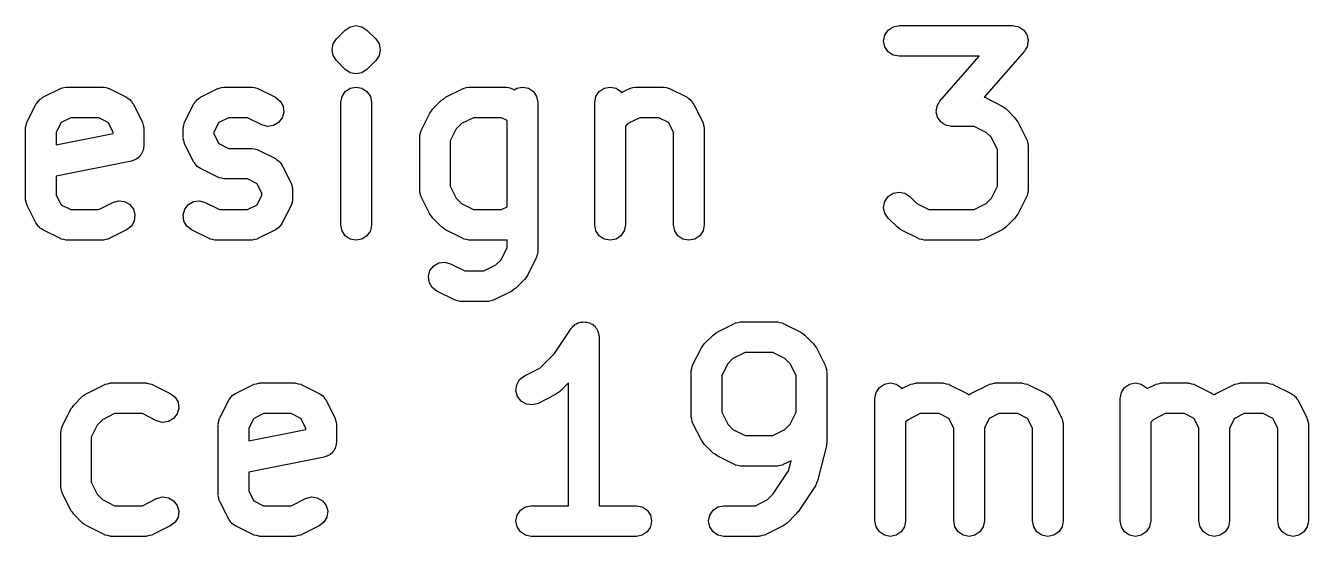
# Model space of a CAD drawing. Extents: x 4.8 to 22.9, y -15.1 to -10.8.
# Drawn here: x 16.187 to 17.011, y -14.519 to -14.191 of the extents above; entities that cross this region are included whole.
import ezdxf

# ---------------------------------------------------------------- set-up
doc = ezdxf.new("R2010")
doc.units = 0
doc.header["$MEASUREMENT"] = 0
doc.layers.add('BLACK', color=7, linetype='CONTINUOUS')

msp = doc.modelspace()

# ---------------------------------------------------------------- linework, layer by layer
at = {"layer": 'BLACK', "linetype": 'CONTINUOUS'}
for p, q in [((16.3868, -14.1999), (16.3924, -14.1943)), ((16.3924, -14.1943), (16.3956, -14.1922)), ((16.3924, -14.1943), (16.3924, -14.1943)), ((16.3956, -14.1922), (16.3994, -14.1914)), ((16.3994, -14.1914), (16.4031, -14.1922)), ((16.4031, -14.1922), (16.4063, -14.1943)), ((16.4063, -14.1943), (16.412, -14.1999)), ((16.739, -14.1975), (16.7411, -14.1943)), ((16.7411, -14.1943), (16.7443, -14.1922)), ((16.7443, -14.1922), (16.7481, -14.1914)), ((16.7481, -14.1914), (16.8212, -14.1914)), ((16.8212, -14.1914), (16.8228, -14.1917)), ((16.8228, -14.1917), (16.8244, -14.1919)), ((16.8244, -14.1919), (16.8246, -14.1921)), ((16.8246, -14.1921), (16.825, -14.1922)), ((16.825, -14.1922), (16.8263, -14.193)), ((16.8263, -14.193), (16.8277, -14.1938)), ((16.8277, -14.1938), (16.8279, -14.1941)), ((16.8279, -14.1941), (16.8282, -14.1943)), ((16.8282, -14.1943), (16.8291, -14.1956)), ((16.8291, -14.1956), (16.83, -14.1969)), ((16.3839, -14.2069), (16.3847, -14.2031)), ((16.3847, -14.2031), (16.3868, -14.1999)), ((16.3868, -14.1999), (16.3868, -14.1999)), ((16.412, -14.1999), (16.4137, -14.2025)), ((16.4137, -14.2025), (16.4141, -14.2031)), ((16.4141, -14.2031), (16.4148, -14.2069)), ((16.7382, -14.2013), (16.739, -14.1975)), ((16.739, -14.205), (16.7382, -14.2013)), ((16.83, -14.1969), (16.8301, -14.1972)), ((16.8301, -14.1972), (16.8303, -14.1975)), ((16.8303, -14.1975), (16.8306, -14.1991)), ((16.8307, -14.2028), (16.8305, -14.2044)), ((16.8306, -14.1991), (16.831, -14.2006)), ((16.831, -14.2013), (16.8307, -14.2028)), ((16.831, -14.2006), (16.831, -14.2009)), ((16.831, -14.2009), (16.831, -14.2013)), ((16.3847, -14.2106), (16.3839, -14.2069)), ((16.3868, -14.2138), (16.3847, -14.2106)), ((16.4141, -14.2106), (16.412, -14.2138)), ((16.4148, -14.2069), (16.4141, -14.2106)), ((16.7411, -14.2082), (16.739, -14.205)), ((16.7443, -14.2103), (16.7411, -14.2082)), ((16.7481, -14.2111), (16.7443, -14.2103)), ((16.7995, -14.2111), (16.7481, -14.2111)), ((16.7744, -14.2398), (16.7995, -14.2111)), ((16.8286, -14.2077), (16.8027, -14.2373)), ((16.8294, -14.2064), (16.8286, -14.2077)), ((16.8303, -14.205), (16.8294, -14.2064)), ((16.8304, -14.2047), (16.8303, -14.205)), ((16.8305, -14.2044), (16.8304, -14.2047)), ((16.3924, -14.2195), (16.3868, -14.2138)), ((16.3954, -14.2215), (16.3924, -14.2195)), ((16.3924, -14.2195), (16.3924, -14.2195)), ((16.4063, -14.2195), (16.4033, -14.2215)), ((16.412, -14.2138), (16.4063, -14.2195)), ((16.4063, -14.2195), (16.4063, -14.2195)), ((16.3956, -14.2216), (16.3954, -14.2215)), ((16.3994, -14.2223), (16.3956, -14.2216)), ((16.4031, -14.2216), (16.3994, -14.2223)), ((16.4033, -14.2215), (16.4031, -14.2216)), ((16.1981, -14.2374), (16.2094, -14.2318)), ((16.2094, -14.2318), (16.2097, -14.2317)), ((16.2097, -14.2317), (16.21, -14.2315)), ((16.21, -14.2315), (16.2116, -14.2312)), ((16.2116, -14.2312), (16.2131, -14.2308)), ((16.2131, -14.2308), (16.2134, -14.2309)), ((16.2134, -14.2309), (16.2138, -14.2308)), ((16.2138, -14.2308), (16.2363, -14.2308)), ((16.2363, -14.2308), (16.2366, -14.2309)), ((16.2366, -14.2309), (16.237, -14.2308)), ((16.237, -14.2308), (16.2385, -14.2312)), ((16.2385, -14.2312), (16.24, -14.2315)), ((16.24, -14.2315), (16.2403, -14.2317)), ((16.2403, -14.2317), (16.2407, -14.2318)), ((16.2407, -14.2318), (16.2519, -14.2374)), ((16.2994, -14.2374), (16.3106, -14.2318)), ((16.3106, -14.2318), (16.311, -14.2317)), ((16.311, -14.2317), (16.3113, -14.2315)), ((16.3113, -14.2315), (16.3128, -14.2312)), ((16.3128, -14.2312), (16.3143, -14.2308)), ((16.3143, -14.2308), (16.3147, -14.2309)), ((16.3147, -14.2309), (16.315, -14.2308)), ((16.315, -14.2308), (16.3319, -14.2308)), ((16.3319, -14.2308), (16.3322, -14.2309)), ((16.3322, -14.2309), (16.3326, -14.2308)), ((16.3326, -14.2308), (16.3341, -14.2312)), ((16.3341, -14.2312), (16.3357, -14.2315)), ((16.3357, -14.2315), (16.336, -14.2317)), ((16.336, -14.2317), (16.3363, -14.2318)), ((16.3363, -14.2318), (16.3475, -14.2374)), ((16.3895, -14.2406), (16.3903, -14.2369)), ((16.3903, -14.2369), (16.3924, -14.2337)), ((16.3924, -14.2337), (16.3956, -14.2315)), ((16.3956, -14.2315), (16.3994, -14.2308)), ((16.3994, -14.2308), (16.4031, -14.2315)), ((16.4031, -14.2315), (16.4063, -14.2337)), ((16.4063, -14.2337), (16.4085, -14.2369)), ((16.4085, -14.2369), (16.4092, -14.2406)), ((16.4568, -14.2374), (16.4681, -14.2318)), ((16.4681, -14.2318), (16.4684, -14.2317)), ((16.4684, -14.2317), (16.4687, -14.2315)), ((16.4687, -14.2315), (16.4703, -14.2312)), ((16.4703, -14.2312), (16.4718, -14.2308)), ((16.4718, -14.2308), (16.4722, -14.2309)), ((16.4722, -14.2309), (16.4725, -14.2308)), ((16.4725, -14.2308), (16.495, -14.2308)), ((16.495, -14.2308), (16.4953, -14.2309)), ((16.4953, -14.2309), (16.4957, -14.2308)), ((16.4957, -14.2308), (16.4972, -14.2312)), ((16.4972, -14.2312), (16.4988, -14.2315)), ((16.4988, -14.2315), (16.4991, -14.2317)), ((16.4991, -14.2317), (16.4994, -14.2318)), ((16.4994, -14.2318), (16.5009, -14.2326)), ((16.5009, -14.2326), (16.5025, -14.2315)), ((16.5025, -14.2315), (16.5062, -14.2308)), ((16.5062, -14.2308), (16.51, -14.2315)), ((16.51, -14.2315), (16.5132, -14.2337)), ((16.5132, -14.2337), (16.5153, -14.2369)), ((16.5153, -14.2369), (16.5161, -14.2406)), ((16.5526, -14.2406), (16.5534, -14.2369)), ((16.5534, -14.2369), (16.5555, -14.2337)), ((16.5555, -14.2337), (16.5587, -14.2315)), ((16.5587, -14.2315), (16.5625, -14.2308)), ((16.5625, -14.2308), (16.5663, -14.2315)), ((16.5663, -14.2315), (16.5694, -14.2337)), ((16.5694, -14.2337), (16.5699, -14.2343)), ((16.5699, -14.2343), (16.575, -14.2318)), ((16.575, -14.2318), (16.5753, -14.2317)), ((16.5753, -14.2317), (16.5756, -14.2315)), ((16.5756, -14.2315), (16.5771, -14.2312)), ((16.5771, -14.2312), (16.5787, -14.2308)), ((16.5787, -14.2308), (16.579, -14.2309)), ((16.579, -14.2309), (16.5794, -14.2308)), ((16.5794, -14.2308), (16.5962, -14.2308)), ((16.5962, -14.2308), (16.5966, -14.2309)), ((16.5966, -14.2309), (16.5969, -14.2308)), ((16.5969, -14.2308), (16.5985, -14.2312)), ((16.5985, -14.2312), (16.6, -14.2315)), ((16.6, -14.2315), (16.6003, -14.2317)), ((16.6003, -14.2317), (16.6006, -14.2318)), ((16.6006, -14.2318), (16.6119, -14.2374)), ((16.1881, -14.2531), (16.1937, -14.2418)), ((16.1937, -14.2418), (16.1945, -14.2409)), ((16.1945, -14.2409), (16.1951, -14.2398)), ((16.1951, -14.2398), (16.1957, -14.2394)), ((16.1957, -14.2394), (16.1961, -14.2388)), ((16.1961, -14.2388), (16.1972, -14.2382)), ((16.1972, -14.2382), (16.1981, -14.2374)), ((16.2519, -14.2374), (16.2529, -14.2382)), ((16.2529, -14.2382), (16.254, -14.2388)), ((16.254, -14.2388), (16.2544, -14.2394)), ((16.2544, -14.2394), (16.255, -14.2398)), ((16.255, -14.2398), (16.2556, -14.2409)), ((16.2556, -14.2409), (16.2563, -14.2418)), ((16.2563, -14.2418), (16.262, -14.2531)), ((16.2893, -14.2531), (16.295, -14.2418)), ((16.295, -14.2418), (16.2957, -14.2409)), ((16.2957, -14.2409), (16.2963, -14.2398)), ((16.2963, -14.2398), (16.2969, -14.2394)), ((16.2969, -14.2394), (16.2973, -14.2388)), ((16.2973, -14.2388), (16.2984, -14.2382)), ((16.2984, -14.2382), (16.2994, -14.2374)), ((16.3475, -14.2374), (16.3506, -14.2398)), ((16.3506, -14.2398), (16.3525, -14.2431)), ((16.3525, -14.2431), (16.353, -14.2469)), ((16.3895, -14.3194), (16.3895, -14.2406)), ((16.4092, -14.2406), (16.4092, -14.3194)), ((16.4478, -14.2462), (16.4487, -14.2449)), ((16.4487, -14.2449), (16.4543, -14.2393)), ((16.4543, -14.2393), (16.4556, -14.2384)), ((16.4556, -14.2384), (16.4568, -14.2374)), ((16.5161, -14.2406), (16.5161, -14.3362)), ((16.5526, -14.3194), (16.5526, -14.2406)), ((16.6119, -14.2374), (16.6129, -14.2382)), ((16.6129, -14.2382), (16.6139, -14.2388)), ((16.6139, -14.2388), (16.6144, -14.2394)), ((16.6144, -14.2394), (16.6149, -14.2398)), ((16.6149, -14.2398), (16.6155, -14.2409)), ((16.6155, -14.2409), (16.6163, -14.2418)), ((16.6163, -14.2418), (16.6219, -14.2531)), ((16.772, -14.2462), (16.7723, -14.2447)), ((16.7723, -14.2447), (16.7725, -14.2431)), ((16.7725, -14.2431), (16.7727, -14.2428)), ((16.7727, -14.2425), (16.7736, -14.2412)), ((16.7727, -14.2428), (16.7727, -14.2425)), ((16.7736, -14.2412), (16.7744, -14.2398)), ((16.8027, -14.2373), (16.8028, -14.2374)), ((16.8028, -14.2374), (16.8031, -14.2374)), ((16.8031, -14.2374), (16.8144, -14.2431)), ((16.8144, -14.2431), (16.8156, -14.244)), ((16.8156, -14.244), (16.8169, -14.2449)), ((16.8169, -14.2449), (16.8225, -14.2505)), ((16.1878, -14.2537), (16.188, -14.2534)), ((16.188, -14.2534), (16.1881, -14.2531)), ((16.2161, -14.2505), (16.2099, -14.2536)), ((16.234, -14.2505), (16.2161, -14.2505)), ((16.2402, -14.2536), (16.234, -14.2505)), ((16.262, -14.2531), (16.262, -14.2534)), ((16.262, -14.2534), (16.2622, -14.2537)), ((16.2891, -14.2537), (16.2892, -14.2534)), ((16.2892, -14.2534), (16.2893, -14.2531)), ((16.3173, -14.2505), (16.3111, -14.2536)), ((16.3296, -14.2505), (16.3173, -14.2505)), ((16.3387, -14.2551), (16.3296, -14.2505)), ((16.3519, -14.2507), (16.3496, -14.2537)), ((16.353, -14.2469), (16.3519, -14.2507)), ((16.4412, -14.2587), (16.4468, -14.2475)), ((16.4468, -14.2475), (16.4478, -14.2462)), ((16.4748, -14.2505), (16.4671, -14.2543)), ((16.4927, -14.2505), (16.4748, -14.2505)), ((16.4964, -14.2523), (16.4927, -14.2505)), ((16.4964, -14.3077), (16.4964, -14.2523)), ((16.5817, -14.2505), (16.5739, -14.2543)), ((16.5939, -14.2505), (16.5817, -14.2505)), ((16.6001, -14.2536), (16.5939, -14.2505)), ((16.6219, -14.2531), (16.622, -14.2534)), ((16.622, -14.2534), (16.6222, -14.2537)), ((16.7721, -14.2466), (16.772, -14.2462)), ((16.772, -14.2469), (16.7721, -14.2466)), ((16.7724, -14.2484), (16.772, -14.2469)), ((16.7727, -14.25), (16.7724, -14.2484)), ((16.7729, -14.2503), (16.7727, -14.25)), ((16.773, -14.2506), (16.7729, -14.2503)), ((16.774, -14.2519), (16.773, -14.2506)), ((16.7749, -14.2532), (16.774, -14.2519)), ((16.7751, -14.2534), (16.7749, -14.2532)), ((16.7754, -14.2537), (16.7751, -14.2534)), ((16.8225, -14.2505), (16.8234, -14.2518)), ((16.8234, -14.2518), (16.8244, -14.2531)), ((16.8244, -14.2531), (16.83, -14.2643)), ((16.1871, -14.2568), (16.1875, -14.2553)), ((16.1871, -14.2572), (16.1871, -14.2568)), ((16.1871, -14.2575), (16.1871, -14.2572)), ((16.1871, -14.3025), (16.1871, -14.2575)), ((16.1875, -14.2553), (16.1878, -14.2537)), ((16.2099, -14.2536), (16.2067, -14.2598)), ((16.2067, -14.2598), (16.2067, -14.268)), ((16.2067, -14.268), (16.2433, -14.2607)), ((16.2433, -14.2598), (16.2402, -14.2536)), ((16.2433, -14.2607), (16.2433, -14.2598)), ((16.2622, -14.2537), (16.2626, -14.2553)), ((16.2626, -14.2553), (16.263, -14.2568)), ((16.263, -14.2568), (16.2629, -14.2572)), ((16.2629, -14.2572), (16.263, -14.2575)), ((16.263, -14.2575), (16.263, -14.2687)), ((16.2883, -14.2568), (16.2887, -14.2553)), ((16.2884, -14.2572), (16.2883, -14.2568)), ((16.2883, -14.2575), (16.2884, -14.2572)), ((16.2883, -14.2631), (16.2883, -14.2575)), ((16.2887, -14.2553), (16.2891, -14.2537)), ((16.3111, -14.2536), (16.308, -14.2598)), ((16.308, -14.2598), (16.308, -14.2608)), ((16.308, -14.2608), (16.3111, -14.267)), ((16.3424, -14.2561), (16.3387, -14.2551)), ((16.3463, -14.2556), (16.3424, -14.2561)), ((16.3496, -14.2537), (16.3463, -14.2556)), ((16.4402, -14.2624), (16.4406, -14.2609)), ((16.4406, -14.2609), (16.4409, -14.2594)), ((16.4409, -14.2594), (16.4411, -14.2591)), ((16.4411, -14.2591), (16.4412, -14.2587)), ((16.4637, -14.2577), (16.4598, -14.2654)), ((16.4671, -14.2543), (16.4637, -14.2577)), ((16.5739, -14.2543), (16.5723, -14.2559)), ((16.5723, -14.2559), (16.5723, -14.3194)), ((16.6033, -14.2598), (16.6001, -14.2536)), ((16.6033, -14.3194), (16.6033, -14.2598)), ((16.6222, -14.2537), (16.6225, -14.2553)), ((16.6225, -14.2553), (16.6229, -14.2568)), ((16.6229, -14.2568), (16.6229, -14.2572)), ((16.6229, -14.2572), (16.6229, -14.2575)), ((16.6229, -14.2575), (16.6229, -14.3194)), ((16.7767, -14.2545), (16.7754, -14.2537)), ((16.7781, -14.2553), (16.7767, -14.2545)), ((16.7784, -14.2554), (16.7781, -14.2553)), ((16.7787, -14.2556), (16.7784, -14.2554)), ((16.7803, -14.2558), (16.7787, -14.2556)), ((16.7818, -14.2561), (16.7803, -14.2558)), ((16.7964, -14.2561), (16.7818, -14.2561)), ((16.8041, -14.26), (16.7964, -14.2561)), ((16.8075, -14.2633), (16.8041, -14.26)), ((16.263, -14.2687), (16.2628, -14.2697)), ((16.2628, -14.2697), (16.2628, -14.2707)), ((16.2884, -14.2635), (16.2883, -14.2631)), ((16.2883, -14.2638), (16.2884, -14.2635)), ((16.2887, -14.2653), (16.2883, -14.2638)), ((16.2891, -14.2669), (16.2887, -14.2653)), ((16.2892, -14.2672), (16.2891, -14.2669)), ((16.2893, -14.2675), (16.2892, -14.2672)), ((16.295, -14.2788), (16.2893, -14.2675)), ((16.3111, -14.267), (16.3173, -14.2702)), ((16.4402, -14.2628), (16.4402, -14.2624)), ((16.4402, -14.2631), (16.4402, -14.2628)), ((16.4402, -14.2969), (16.4402, -14.2631)), ((16.4598, -14.2654), (16.4598, -14.2945)), ((16.8114, -14.2711), (16.8075, -14.2633)), ((16.83, -14.2643), (16.8301, -14.2647)), ((16.8301, -14.2647), (16.8303, -14.265)), ((16.8303, -14.265), (16.8306, -14.2665)), ((16.8306, -14.2665), (16.831, -14.268)), ((16.831, -14.268), (16.831, -14.2684)), ((16.831, -14.2684), (16.831, -14.2687)), ((16.831, -14.2687), (16.831, -14.2969)), ((16.256, -14.278), (16.2551, -14.2784)), ((16.2569, -14.2778), (16.256, -14.278)), ((16.2577, -14.2773), (16.2569, -14.2778)), ((16.2586, -14.2769), (16.2577, -14.2773)), ((16.2593, -14.2762), (16.2586, -14.2769)), ((16.2601, -14.2757), (16.2593, -14.2762)), ((16.2607, -14.2749), (16.2601, -14.2757)), ((16.2613, -14.2742), (16.2607, -14.2749)), ((16.2617, -14.2733), (16.2613, -14.2742)), ((16.2622, -14.2725), (16.2617, -14.2733)), ((16.2624, -14.2716), (16.2622, -14.2725)), ((16.2628, -14.2707), (16.2624, -14.2716)), ((16.3173, -14.2702), (16.3319, -14.2702)), ((16.3319, -14.2702), (16.3322, -14.2702)), ((16.3322, -14.2702), (16.3326, -14.2702)), ((16.3326, -14.2702), (16.3341, -14.2706)), ((16.3341, -14.2706), (16.3357, -14.2709)), ((16.3357, -14.2709), (16.336, -14.2711)), ((16.336, -14.2711), (16.3363, -14.2712)), ((16.3363, -14.2712), (16.3475, -14.2768)), ((16.3475, -14.2768), (16.3485, -14.2776)), ((16.3485, -14.2776), (16.3496, -14.2782)), ((16.8114, -14.2945), (16.8114, -14.2711)), ((16.2551, -14.2784), (16.2067, -14.2881)), ((16.2957, -14.2797), (16.295, -14.2788)), ((16.2963, -14.2808), (16.2957, -14.2797)), ((16.2969, -14.2813), (16.2963, -14.2808)), ((16.2973, -14.2818), (16.2969, -14.2813)), ((16.2984, -14.2824), (16.2973, -14.2818)), ((16.2994, -14.2832), (16.2984, -14.2824)), ((16.3106, -14.2888), (16.2994, -14.2832)), ((16.3496, -14.2782), (16.35, -14.2787)), ((16.35, -14.2787), (16.3506, -14.2792)), ((16.3506, -14.2792), (16.3512, -14.2802)), ((16.3512, -14.2802), (16.3519, -14.2812)), ((16.3519, -14.2812), (16.3576, -14.2925)), ((16.2067, -14.2881), (16.2067, -14.3002)), ((16.311, -14.2889), (16.3106, -14.2888)), ((16.3113, -14.2891), (16.311, -14.2889)), ((16.3128, -14.2894), (16.3113, -14.2891)), ((16.3143, -14.2898), (16.3128, -14.2894)), ((16.3147, -14.2898), (16.3143, -14.2898)), ((16.315, -14.2898), (16.3147, -14.2898)), ((16.3296, -14.2898), (16.315, -14.2898)), ((16.3358, -14.293), (16.3296, -14.2898)), ((16.3389, -14.2992), (16.3358, -14.293)), ((16.3576, -14.2925), (16.3577, -14.2928)), ((16.3577, -14.2928), (16.3579, -14.2931)), ((16.3579, -14.2931), (16.3582, -14.2946)), ((16.3582, -14.2946), (16.3586, -14.2962)), ((16.4598, -14.2945), (16.4637, -14.3023)), ((16.8075, -14.3023), (16.8114, -14.2945)), ((16.1871, -14.3028), (16.1871, -14.3025)), ((16.1871, -14.3032), (16.1871, -14.3028)), ((16.2067, -14.3002), (16.2099, -14.3064)), ((16.3358, -14.3064), (16.3389, -14.3002)), ((16.3389, -14.3002), (16.3389, -14.2992)), ((16.3586, -14.2962), (16.3585, -14.2965)), ((16.3585, -14.2965), (16.3586, -14.2969)), ((16.3586, -14.3025), (16.3585, -14.3028)), ((16.3585, -14.3028), (16.3586, -14.3032)), ((16.3586, -14.2969), (16.3586, -14.3025)), ((16.4402, -14.2972), (16.4402, -14.2969)), ((16.4402, -14.2976), (16.4402, -14.2972)), ((16.4406, -14.2991), (16.4402, -14.2976)), ((16.4409, -14.3006), (16.4406, -14.2991)), ((16.4411, -14.3009), (16.4409, -14.3006)), ((16.4412, -14.3013), (16.4411, -14.3009)), ((16.4468, -14.3125), (16.4412, -14.3013)), ((16.4637, -14.3023), (16.4671, -14.3057)), ((16.739, -14.3043), (16.7411, -14.3012)), ((16.7411, -14.3012), (16.7443, -14.299)), ((16.7443, -14.299), (16.7481, -14.2983)), ((16.7481, -14.2983), (16.7519, -14.299)), ((16.7519, -14.299), (16.755, -14.3012)), ((16.755, -14.3012), (16.7595, -14.3057)), ((16.8041, -14.3057), (16.8075, -14.3023)), ((16.83, -14.3013), (16.8244, -14.3125)), ((16.8301, -14.3009), (16.83, -14.3013)), ((16.8303, -14.3006), (16.8301, -14.3009)), ((16.8306, -14.2991), (16.8303, -14.3006)), ((16.831, -14.2976), (16.8306, -14.2991)), ((16.831, -14.2969), (16.831, -14.2972)), ((16.831, -14.2972), (16.831, -14.2976)), ((16.1875, -14.3047), (16.1871, -14.3032)), ((16.1878, -14.3063), (16.1875, -14.3047)), ((16.188, -14.3066), (16.1878, -14.3063)), ((16.1881, -14.3069), (16.188, -14.3066)), ((16.1937, -14.3181), (16.1881, -14.3069)), ((16.2099, -14.3064), (16.2161, -14.3095)), ((16.2161, -14.3095), (16.234, -14.3095)), ((16.234, -14.3095), (16.2431, -14.3049)), ((16.2431, -14.3049), (16.2468, -14.3039)), ((16.2468, -14.3039), (16.2506, -14.3044)), ((16.2506, -14.3044), (16.254, -14.3063)), ((16.254, -14.3063), (16.2563, -14.3093)), ((16.2563, -14.3093), (16.2573, -14.313)), ((16.2883, -14.313), (16.2893, -14.3093)), ((16.2893, -14.3093), (16.2917, -14.3063)), ((16.2917, -14.3063), (16.295, -14.3044)), ((16.295, -14.3044), (16.2988, -14.3039)), ((16.2988, -14.3039), (16.3025, -14.3049)), ((16.3025, -14.3049), (16.3117, -14.3095)), ((16.3117, -14.3095), (16.3296, -14.3095)), ((16.3296, -14.3095), (16.3358, -14.3064)), ((16.3576, -14.3069), (16.3519, -14.3181)), ((16.3577, -14.3066), (16.3576, -14.3069)), ((16.3579, -14.3063), (16.3577, -14.3066)), ((16.3582, -14.3047), (16.3579, -14.3063)), ((16.3586, -14.3032), (16.3582, -14.3047)), ((16.4671, -14.3057), (16.4748, -14.3095)), ((16.4748, -14.3095), (16.4927, -14.3095)), ((16.4927, -14.3095), (16.4964, -14.3077)), ((16.7382, -14.3081), (16.739, -14.3043)), ((16.739, -14.3119), (16.7382, -14.3081)), ((16.7595, -14.3057), (16.7673, -14.3095)), ((16.7673, -14.3095), (16.7964, -14.3095)), ((16.7964, -14.3095), (16.8041, -14.3057)), ((16.1945, -14.3191), (16.1937, -14.3181)), ((16.1951, -14.3202), (16.1945, -14.3191)), ((16.2569, -14.3169), (16.255, -14.3202)), ((16.2573, -14.313), (16.2569, -14.3169)), ((16.2888, -14.3169), (16.2883, -14.313)), ((16.2907, -14.3202), (16.2888, -14.3169)), ((16.3512, -14.3191), (16.3506, -14.3202)), ((16.3519, -14.3181), (16.3512, -14.3191)), ((16.4478, -14.3138), (16.4468, -14.3125)), ((16.4487, -14.3151), (16.4478, -14.3138)), ((16.4543, -14.3207), (16.4487, -14.3151)), ((16.7411, -14.3151), (16.739, -14.3119)), ((16.7468, -14.3207), (16.7411, -14.3151)), ((16.8225, -14.3151), (16.8169, -14.3207)), ((16.8234, -14.3138), (16.8225, -14.3151)), ((16.8244, -14.3125), (16.8234, -14.3138)), ((16.1957, -14.3206), (16.1951, -14.3202)), ((16.1961, -14.3212), (16.1957, -14.3206)), ((16.1972, -14.3218), (16.1961, -14.3212)), ((16.1981, -14.3225), (16.1972, -14.3218)), ((16.2094, -14.3282), (16.1981, -14.3225)), ((16.2519, -14.3225), (16.2407, -14.3282)), ((16.255, -14.3202), (16.2519, -14.3225)), ((16.2937, -14.3225), (16.2907, -14.3202)), ((16.305, -14.3282), (16.2937, -14.3225)), ((16.3475, -14.3225), (16.3363, -14.3282)), ((16.3485, -14.3218), (16.3475, -14.3225)), ((16.3496, -14.3212), (16.3485, -14.3218)), ((16.35, -14.3206), (16.3496, -14.3212)), ((16.3506, -14.3202), (16.35, -14.3206)), ((16.3903, -14.3231), (16.3895, -14.3194)), ((16.3924, -14.3263), (16.3903, -14.3231)), ((16.3956, -14.3285), (16.3924, -14.3263)), ((16.4063, -14.3263), (16.4031, -14.3285)), ((16.4085, -14.3231), (16.4063, -14.3263)), ((16.4092, -14.3194), (16.4085, -14.3231)), ((16.4556, -14.3216), (16.4543, -14.3207)), ((16.4568, -14.3225), (16.4556, -14.3216)), ((16.4681, -14.3282), (16.4568, -14.3225)), ((16.5534, -14.3231), (16.5526, -14.3194)), ((16.5555, -14.3263), (16.5534, -14.3231)), ((16.5587, -14.3285), (16.5555, -14.3263)), ((16.5694, -14.3263), (16.5663, -14.3285)), ((16.5716, -14.3231), (16.5694, -14.3263)), ((16.5723, -14.3194), (16.5716, -14.3231)), ((16.604, -14.3231), (16.6033, -14.3194)), ((16.6061, -14.3263), (16.604, -14.3231)), ((16.6093, -14.3285), (16.6061, -14.3263)), ((16.6201, -14.3263), (16.6169, -14.3285)), ((16.6222, -14.3231), (16.6201, -14.3263)), ((16.6229, -14.3194), (16.6222, -14.3231)), ((16.7481, -14.3216), (16.7468, -14.3207)), ((16.7493, -14.3225), (16.7481, -14.3216)), ((16.7606, -14.3282), (16.7493, -14.3225)), ((16.8144, -14.3225), (16.8031, -14.3282)), ((16.8156, -14.3216), (16.8144, -14.3225)), ((16.8169, -14.3207), (16.8156, -14.3216)), ((16.2097, -14.3283), (16.2094, -14.3282)), ((16.21, -14.3285), (16.2097, -14.3283)), ((16.2116, -14.3288), (16.21, -14.3285)), ((16.2131, -14.3292), (16.2116, -14.3288)), ((16.2134, -14.3291), (16.2131, -14.3292)), ((16.2138, -14.3292), (16.2134, -14.3291)), ((16.2363, -14.3292), (16.2138, -14.3292)), ((16.2366, -14.3291), (16.2363, -14.3292)), ((16.237, -14.3292), (16.2366, -14.3291)), ((16.2385, -14.3288), (16.237, -14.3292)), ((16.24, -14.3285), (16.2385, -14.3288)), ((16.2403, -14.3283), (16.24, -14.3285)), ((16.2407, -14.3282), (16.2403, -14.3283)), ((16.3053, -14.3283), (16.305, -14.3282)), ((16.3056, -14.3285), (16.3053, -14.3283)), ((16.3072, -14.3288), (16.3056, -14.3285)), ((16.3087, -14.3292), (16.3072, -14.3288)), ((16.309, -14.3291), (16.3087, -14.3292)), ((16.3094, -14.3292), (16.309, -14.3291)), ((16.3319, -14.3292), (16.3094, -14.3292)), ((16.3322, -14.3291), (16.3319, -14.3292)), ((16.3326, -14.3292), (16.3322, -14.3291)), ((16.3341, -14.3288), (16.3326, -14.3292)), ((16.3357, -14.3285), (16.3341, -14.3288)), ((16.336, -14.3283), (16.3357, -14.3285)), ((16.3363, -14.3282), (16.336, -14.3283)), ((16.3994, -14.3292), (16.3956, -14.3285)), ((16.4031, -14.3285), (16.3994, -14.3292)), ((16.4684, -14.3283), (16.4681, -14.3282)), ((16.4687, -14.3285), (16.4684, -14.3283)), ((16.4703, -14.3288), (16.4687, -14.3285)), ((16.4718, -14.3292), (16.4703, -14.3288)), ((16.4722, -14.3291), (16.4718, -14.3292)), ((16.4725, -14.3292), (16.4722, -14.3291)), ((16.495, -14.3292), (16.4725, -14.3292)), ((16.4925, -14.3417), (16.4964, -14.3339)), ((16.4953, -14.3291), (16.495, -14.3292)), ((16.4957, -14.3292), (16.4953, -14.3291)), ((16.4964, -14.329), (16.4957, -14.3292)), ((16.4964, -14.3339), (16.4964, -14.329)), ((16.5625, -14.3292), (16.5587, -14.3285)), ((16.5663, -14.3285), (16.5625, -14.3292)), ((16.6131, -14.3292), (16.6093, -14.3285)), ((16.6169, -14.3285), (16.6131, -14.3292)), ((16.7609, -14.3283), (16.7606, -14.3282)), ((16.7612, -14.3285), (16.7609, -14.3283)), ((16.7627, -14.3288), (16.7612, -14.3285)), ((16.7643, -14.3292), (16.7627, -14.3288)), ((16.7646, -14.3291), (16.7643, -14.3292)), ((16.765, -14.3292), (16.7646, -14.3291)), ((16.7987, -14.3292), (16.765, -14.3292)), ((16.7991, -14.3291), (16.7987, -14.3292)), ((16.7994, -14.3292), (16.7991, -14.3291)), ((16.8009, -14.3288), (16.7994, -14.3292)), ((16.8025, -14.3285), (16.8009, -14.3288)), ((16.8028, -14.3283), (16.8025, -14.3285)), ((16.8031, -14.3282), (16.8028, -14.3283)), ((16.4492, -14.3457), (16.4525, -14.3438)), ((16.4525, -14.3438), (16.4563, -14.3433)), ((16.4563, -14.3433), (16.46, -14.3443)), ((16.4892, -14.345), (16.4925, -14.3417)), ((16.515, -14.3406), (16.5094, -14.3519)), ((16.5151, -14.3403), (16.515, -14.3406)), ((16.5153, -14.34), (16.5151, -14.3403)), ((16.5156, -14.3385), (16.5153, -14.34)), ((16.5161, -14.3369), (16.5156, -14.3385)), ((16.5161, -14.3362), (16.516, -14.3366)), ((16.516, -14.3366), (16.5161, -14.3369)), ((16.4458, -14.3524), (16.4468, -14.3487)), ((16.4468, -14.3487), (16.4492, -14.3457)), ((16.46, -14.3443), (16.4692, -14.3489)), ((16.4692, -14.3489), (16.4814, -14.3489)), ((16.4814, -14.3489), (16.4892, -14.345)), ((16.5094, -14.3519), (16.5085, -14.3531)), ((16.4463, -14.3562), (16.4458, -14.3524)), ((16.4482, -14.3596), (16.4463, -14.3562)), ((16.4512, -14.3619), (16.4482, -14.3596)), ((16.502, -14.3601), (16.5006, -14.3609)), ((16.5076, -14.3544), (16.502, -14.3601)), ((16.5085, -14.3531), (16.5076, -14.3544)), ((16.4625, -14.3675), (16.4512, -14.3619)), ((16.4628, -14.3676), (16.4625, -14.3675)), ((16.4631, -14.3678), (16.4628, -14.3676)), ((16.4647, -14.3681), (16.4631, -14.3678)), ((16.4662, -14.3686), (16.4647, -14.3681)), ((16.4665, -14.3685), (16.4662, -14.3686)), ((16.4669, -14.3686), (16.4665, -14.3685)), ((16.4837, -14.3686), (16.4669, -14.3686)), ((16.4841, -14.3685), (16.4837, -14.3686)), ((16.4844, -14.3686), (16.4841, -14.3685)), ((16.486, -14.3681), (16.4844, -14.3686)), ((16.4875, -14.3678), (16.486, -14.3681)), ((16.4878, -14.3676), (16.4875, -14.3678)), ((16.4881, -14.3675), (16.4878, -14.3676)), ((16.4994, -14.3619), (16.4881, -14.3675)), ((16.5006, -14.3609), (16.4994, -14.3619)), ((16.5381, -14.3853), (16.5387, -14.3845)), ((16.5387, -14.3845), (16.5395, -14.3839)), ((16.5395, -14.3839), (16.5401, -14.3832)), ((16.5401, -14.3832), (16.541, -14.3829)), ((16.541, -14.3829), (16.5418, -14.3823)), ((16.5418, -14.3823), (16.5428, -14.3821)), ((16.5428, -14.3821), (16.5437, -14.3818)), ((16.5437, -14.3818), (16.5447, -14.3818)), ((16.5447, -14.3818), (16.5456, -14.3816)), ((16.5456, -14.3816), (16.5466, -14.3818)), ((16.5466, -14.3818), (16.5475, -14.3818)), ((16.5475, -14.3818), (16.5484, -14.3821)), ((16.5484, -14.3821), (16.5494, -14.3823)), ((16.5494, -14.3823), (16.5502, -14.3829)), ((16.5502, -14.3829), (16.5511, -14.3832)), ((16.5511, -14.3832), (16.5518, -14.3839)), ((16.5518, -14.3839), (16.5526, -14.3845)), ((16.5526, -14.3845), (16.5531, -14.3853)), ((16.6312, -14.3882), (16.6424, -14.3826)), ((16.6424, -14.3826), (16.6428, -14.3825)), ((16.6428, -14.3825), (16.6431, -14.3823)), ((16.6431, -14.3823), (16.6446, -14.382)), ((16.6446, -14.382), (16.6462, -14.3816)), ((16.6462, -14.3816), (16.6465, -14.3816)), ((16.6465, -14.3816), (16.6469, -14.3816)), ((16.6469, -14.3816), (16.6693, -14.3816)), ((16.6693, -14.3816), (16.6697, -14.3816)), ((16.6697, -14.3816), (16.67, -14.3816)), ((16.67, -14.3816), (16.6716, -14.382)), ((16.6716, -14.382), (16.6731, -14.3823)), ((16.6731, -14.3823), (16.6734, -14.3825)), ((16.6734, -14.3825), (16.6737, -14.3826)), ((16.6737, -14.3826), (16.685, -14.3882)), ((16.5267, -14.402), (16.5374, -14.386)), ((16.5374, -14.386), (16.5381, -14.3853)), ((16.5531, -14.3853), (16.5538, -14.3859)), ((16.5538, -14.3859), (16.5542, -14.3868)), ((16.5542, -14.3868), (16.5547, -14.3876)), ((16.5547, -14.3876), (16.5549, -14.3886)), ((16.5549, -14.3886), (16.5553, -14.3895)), ((16.5553, -14.3895), (16.5553, -14.3905)), ((16.5553, -14.3905), (16.5555, -14.3914)), ((16.5555, -14.3914), (16.5555, -14.4997)), ((16.623, -14.3957), (16.6286, -14.3901)), ((16.6286, -14.3901), (16.63, -14.3892)), ((16.63, -14.3892), (16.6312, -14.3882)), ((16.685, -14.3882), (16.6862, -14.3892)), ((16.6862, -14.3892), (16.6876, -14.3901)), ((16.6876, -14.3901), (16.6932, -14.3957)), ((16.6155, -14.4095), (16.6212, -14.3983)), ((16.6212, -14.3983), (16.6221, -14.397)), ((16.6221, -14.397), (16.623, -14.3957)), ((16.6492, -14.4013), (16.6414, -14.4051)), ((16.667, -14.4013), (16.6492, -14.4013)), ((16.6748, -14.4051), (16.667, -14.4013)), ((16.6932, -14.3957), (16.6941, -14.397)), ((16.6941, -14.397), (16.695, -14.3983)), ((16.695, -14.3983), (16.7006, -14.4095)), ((16.5173, -14.4114), (16.5267, -14.402)), ((16.6153, -14.4101), (16.6155, -14.4098)), ((16.6155, -14.4098), (16.6155, -14.4095)), ((16.6381, -14.4085), (16.6342, -14.4162)), ((16.6414, -14.4051), (16.6381, -14.4085)), ((16.6781, -14.4085), (16.6748, -14.4051)), ((16.682, -14.4162), (16.6781, -14.4085)), ((16.7006, -14.4095), (16.7007, -14.4098)), ((16.7007, -14.4098), (16.7009, -14.4101)), ((16.5044, -14.4187), (16.5075, -14.4164)), ((16.5075, -14.4164), (16.5173, -14.4114)), ((16.6145, -14.4132), (16.615, -14.4117)), ((16.6146, -14.4136), (16.6145, -14.4132)), ((16.6145, -14.4139), (16.6146, -14.4136)), ((16.6145, -14.442), (16.6145, -14.4139)), ((16.615, -14.4117), (16.6153, -14.4101)), ((16.6342, -14.4162), (16.6342, -14.4397)), ((16.682, -14.4397), (16.682, -14.4162)), ((16.7009, -14.4101), (16.7012, -14.4117)), ((16.7012, -14.4117), (16.7017, -14.4132)), ((16.7017, -14.4132), (16.7016, -14.4136)), ((16.7016, -14.4136), (16.7017, -14.4139)), ((16.7017, -14.4139), (16.7017, -14.4589)), ((16.2263, -14.4276), (16.2375, -14.422)), ((16.2375, -14.422), (16.2378, -14.4219)), ((16.2378, -14.4219), (16.2381, -14.4217)), ((16.2381, -14.4217), (16.2397, -14.4214)), ((16.2397, -14.4214), (16.2412, -14.421)), ((16.2412, -14.421), (16.2416, -14.421)), ((16.2416, -14.421), (16.2419, -14.4209)), ((16.2419, -14.4209), (16.2644, -14.4209)), ((16.2644, -14.4209), (16.2647, -14.421)), ((16.2647, -14.421), (16.2651, -14.421)), ((16.2651, -14.421), (16.2666, -14.4214)), ((16.2666, -14.4214), (16.2682, -14.4217)), ((16.2682, -14.4217), (16.2685, -14.4219)), ((16.2685, -14.4219), (16.2688, -14.422)), ((16.2688, -14.422), (16.28, -14.4276)), ((16.3219, -14.4276), (16.3331, -14.422)), ((16.3331, -14.422), (16.3335, -14.4219)), ((16.3335, -14.4219), (16.3337, -14.4217)), ((16.3337, -14.4217), (16.3353, -14.4214)), ((16.3353, -14.4214), (16.3368, -14.421)), ((16.3368, -14.421), (16.3372, -14.421)), ((16.3372, -14.421), (16.3375, -14.4209)), ((16.3375, -14.4209), (16.36, -14.4209)), ((16.36, -14.4209), (16.3604, -14.421)), ((16.3604, -14.421), (16.3607, -14.421)), ((16.3607, -14.421), (16.3622, -14.4214)), ((16.3622, -14.4214), (16.3638, -14.4217)), ((16.3638, -14.4217), (16.3641, -14.4219)), ((16.3641, -14.4219), (16.3644, -14.422)), ((16.3644, -14.422), (16.3757, -14.4276)), ((16.502, -14.4259), (16.5025, -14.422)), ((16.5031, -14.4296), (16.502, -14.4259)), ((16.5025, -14.422), (16.5044, -14.4187)), ((16.5358, -14.4208), (16.5301, -14.4265)), ((16.5358, -14.4997), (16.5358, -14.4208)), ((16.7334, -14.427), (16.7355, -14.4238)), ((16.7355, -14.4238), (16.7387, -14.4217)), ((16.7387, -14.4217), (16.7425, -14.4209)), ((16.7425, -14.4209), (16.7462, -14.4217)), ((16.7462, -14.4217), (16.7494, -14.4238)), ((16.7494, -14.4238), (16.7499, -14.4245)), ((16.7499, -14.4245), (16.7549, -14.422)), ((16.7549, -14.422), (16.7553, -14.4219)), ((16.7553, -14.4219), (16.7556, -14.4217)), ((16.7556, -14.4217), (16.7571, -14.4214)), ((16.7571, -14.4214), (16.7586, -14.421)), ((16.7586, -14.421), (16.759, -14.421)), ((16.759, -14.421), (16.7593, -14.4209)), ((16.7593, -14.4209), (16.7762, -14.4209)), ((16.7762, -14.4209), (16.7766, -14.421)), ((16.7766, -14.421), (16.7769, -14.421)), ((16.7769, -14.421), (16.7784, -14.4214)), ((16.7784, -14.4214), (16.78, -14.4217)), ((16.78, -14.4217), (16.7803, -14.4219)), ((16.7803, -14.4219), (16.7806, -14.422)), ((16.7806, -14.422), (16.7919, -14.4276)), ((16.7943, -14.4276), (16.8056, -14.422)), ((16.8056, -14.422), (16.8059, -14.4219)), ((16.8059, -14.4219), (16.8062, -14.4217)), ((16.8062, -14.4217), (16.8077, -14.4214)), ((16.8077, -14.4214), (16.8093, -14.421)), ((16.8093, -14.421), (16.8096, -14.421)), ((16.8096, -14.421), (16.81, -14.4209)), ((16.81, -14.4209), (16.8268, -14.4209)), ((16.8268, -14.4209), (16.8272, -14.421)), ((16.8272, -14.421), (16.8275, -14.421)), ((16.8275, -14.421), (16.829, -14.4214)), ((16.829, -14.4214), (16.8306, -14.4217)), ((16.8306, -14.4217), (16.8309, -14.4219)), ((16.8309, -14.4219), (16.8312, -14.422)), ((16.8312, -14.422), (16.8425, -14.4276)), ((16.8909, -14.427), (16.893, -14.4238)), ((16.893, -14.4238), (16.8962, -14.4217)), ((16.8962, -14.4217), (16.8999, -14.4209)), ((16.8999, -14.4209), (16.9037, -14.4217)), ((16.9037, -14.4217), (16.9069, -14.4238)), ((16.9069, -14.4238), (16.9074, -14.4245)), ((16.9074, -14.4245), (16.9124, -14.422)), ((16.9124, -14.422), (16.9128, -14.4219)), ((16.9128, -14.4219), (16.9131, -14.4217)), ((16.9131, -14.4217), (16.9146, -14.4214)), ((16.9146, -14.4214), (16.9161, -14.421)), ((16.9161, -14.421), (16.9165, -14.421)), ((16.9165, -14.421), (16.9168, -14.4209)), ((16.9168, -14.4209), (16.9337, -14.4209)), ((16.9337, -14.4209), (16.934, -14.421)), ((16.934, -14.421), (16.9344, -14.421)), ((16.9344, -14.421), (16.9359, -14.4214)), ((16.9359, -14.4214), (16.9375, -14.4217)), ((16.9375, -14.4217), (16.9378, -14.4219)), ((16.9378, -14.4219), (16.9381, -14.422)), ((16.9381, -14.422), (16.9493, -14.4276)), ((16.9518, -14.4276), (16.963, -14.422)), ((16.963, -14.422), (16.9634, -14.4219)), ((16.9634, -14.4219), (16.9637, -14.4217)), ((16.9637, -14.4217), (16.9652, -14.4214)), ((16.9652, -14.4214), (16.9667, -14.421)), ((16.9667, -14.421), (16.9671, -14.421)), ((16.9671, -14.421), (16.9674, -14.4209)), ((16.9674, -14.4209), (16.9843, -14.4209)), ((16.9843, -14.4209), (16.9847, -14.421)), ((16.9847, -14.421), (16.985, -14.421)), ((16.985, -14.421), (16.9865, -14.4214)), ((16.9865, -14.4214), (16.9881, -14.4217)), ((16.9881, -14.4217), (16.9884, -14.4219)), ((16.9884, -14.4219), (16.9887, -14.422)), ((16.9887, -14.422), (17, -14.4276)), ((16.2181, -14.4351), (16.2237, -14.4294)), ((16.2237, -14.4294), (16.225, -14.4286)), ((16.225, -14.4286), (16.2263, -14.4276)), ((16.28, -14.4276), (16.2831, -14.43)), ((16.2831, -14.43), (16.285, -14.4333)), ((16.285, -14.4333), (16.2855, -14.4371)), ((16.3118, -14.4433), (16.3175, -14.432)), ((16.3175, -14.432), (16.3182, -14.431)), ((16.3182, -14.431), (16.3188, -14.43)), ((16.3188, -14.43), (16.3194, -14.4295)), ((16.3194, -14.4295), (16.3198, -14.429)), ((16.3198, -14.429), (16.3209, -14.4284)), ((16.3209, -14.4284), (16.3219, -14.4276)), ((16.3757, -14.4276), (16.3766, -14.4284)), ((16.3766, -14.4284), (16.3777, -14.429)), ((16.3777, -14.429), (16.3781, -14.4295)), ((16.3781, -14.4295), (16.3787, -14.43)), ((16.3787, -14.43), (16.3793, -14.431)), ((16.3793, -14.431), (16.3801, -14.432)), ((16.3801, -14.432), (16.3857, -14.4433)), ((16.5054, -14.4326), (16.5031, -14.4296)), ((16.5088, -14.4345), (16.5054, -14.4326)), ((16.5126, -14.435), (16.5088, -14.4345)), ((16.5163, -14.434), (16.5126, -14.435)), ((16.5275, -14.4283), (16.5163, -14.434)), ((16.5288, -14.4274), (16.5275, -14.4283)), ((16.5301, -14.4265), (16.5288, -14.4274)), ((16.7326, -14.4308), (16.7334, -14.427)), ((16.7326, -14.5095), (16.7326, -14.4308)), ((16.7919, -14.4276), (16.7928, -14.4284)), ((16.7928, -14.4284), (16.7931, -14.4285)), ((16.7931, -14.4285), (16.7933, -14.4284)), ((16.7933, -14.4284), (16.7943, -14.4276)), ((16.8425, -14.4276), (16.8435, -14.4284)), ((16.8435, -14.4284), (16.8445, -14.429)), ((16.8445, -14.429), (16.845, -14.4295)), ((16.845, -14.4295), (16.8455, -14.43)), ((16.8455, -14.43), (16.8461, -14.431)), ((16.8461, -14.431), (16.8469, -14.432)), ((16.8469, -14.432), (16.8525, -14.4433)), ((16.8901, -14.4308), (16.8909, -14.427)), ((16.8901, -14.5095), (16.8901, -14.4308)), ((16.9493, -14.4276), (16.9503, -14.4284)), ((16.9503, -14.4284), (16.9506, -14.4285)), ((16.9506, -14.4285), (16.9508, -14.4284)), ((16.9508, -14.4284), (16.9518, -14.4276)), ((17, -14.4276), (17.0009, -14.4284)), ((17.0009, -14.4284), (17.002, -14.429)), ((17.002, -14.429), (17.0024, -14.4295)), ((17.0024, -14.4295), (17.003, -14.43)), ((17.003, -14.43), (17.0036, -14.431)), ((17.0036, -14.431), (17.0044, -14.432)), ((17.0044, -14.432), (17.01, -14.4433)), ((16.2106, -14.4489), (16.2162, -14.4376)), ((16.2162, -14.4376), (16.2172, -14.4364)), ((16.2172, -14.4364), (16.2181, -14.4351)), ((16.2442, -14.4406), (16.2365, -14.4445)), ((16.2621, -14.4406), (16.2442, -14.4406)), ((16.2712, -14.4452), (16.2621, -14.4406)), ((16.2845, -14.4408), (16.2821, -14.4438)), ((16.2855, -14.4371), (16.2845, -14.4408)), ((16.3398, -14.4406), (16.3336, -14.4437)), ((16.3577, -14.4406), (16.3398, -14.4406)), ((16.3639, -14.4437), (16.3577, -14.4406)), ((16.6146, -14.4424), (16.6145, -14.442)), ((16.6145, -14.4427), (16.6146, -14.4424)), ((16.615, -14.4442), (16.6145, -14.4427)), ((16.6342, -14.4397), (16.6381, -14.4474)), ((16.6781, -14.4474), (16.682, -14.4397)), ((16.7617, -14.4406), (16.7539, -14.4445)), ((16.7739, -14.4406), (16.7617, -14.4406)), ((16.7801, -14.4437), (16.7739, -14.4406)), ((16.8123, -14.4406), (16.806, -14.4437)), ((16.8245, -14.4406), (16.8123, -14.4406)), ((16.8307, -14.4437), (16.8245, -14.4406)), ((16.9191, -14.4406), (16.9114, -14.4445)), ((16.9314, -14.4406), (16.9191, -14.4406)), ((16.9376, -14.4437), (16.9314, -14.4406)), ((16.9698, -14.4406), (16.9635, -14.4437)), ((16.982, -14.4406), (16.9698, -14.4406)), ((16.9882, -14.4437), (16.982, -14.4406)), ((16.2096, -14.4526), (16.21, -14.4511)), ((16.21, -14.4511), (16.2103, -14.4495)), ((16.2103, -14.4495), (16.2105, -14.4492)), ((16.2105, -14.4492), (16.2106, -14.4489)), ((16.2331, -14.4479), (16.2292, -14.4556)), ((16.2365, -14.4445), (16.2331, -14.4479)), ((16.2749, -14.4462), (16.2712, -14.4452)), ((16.2788, -14.4457), (16.2749, -14.4462)), ((16.2821, -14.4438), (16.2788, -14.4457)), ((16.3108, -14.447), (16.3112, -14.4454)), ((16.3109, -14.4473), (16.3108, -14.447)), ((16.3108, -14.4477), (16.3109, -14.4473)), ((16.3108, -14.4926), (16.3108, -14.4477)), ((16.3112, -14.4454), (16.3115, -14.4439)), ((16.3115, -14.4439), (16.3117, -14.4436)), ((16.3117, -14.4436), (16.3118, -14.4433)), ((16.3336, -14.4437), (16.3305, -14.45)), ((16.3305, -14.45), (16.3305, -14.4581)), ((16.3305, -14.4581), (16.367, -14.4508)), ((16.367, -14.45), (16.3639, -14.4437)), ((16.367, -14.4508), (16.367, -14.45)), ((16.3857, -14.4433), (16.3858, -14.4436)), ((16.3858, -14.4436), (16.386, -14.4439)), ((16.386, -14.4439), (16.3863, -14.4454)), ((16.3863, -14.4454), (16.3867, -14.447)), ((16.3867, -14.447), (16.3867, -14.4473)), ((16.3867, -14.4473), (16.3867, -14.4477)), ((16.3867, -14.4477), (16.3867, -14.4589)), ((16.6153, -14.4458), (16.615, -14.4442)), ((16.6155, -14.4461), (16.6153, -14.4458)), ((16.6155, -14.4464), (16.6155, -14.4461)), ((16.6212, -14.4577), (16.6155, -14.4464)), ((16.6381, -14.4474), (16.6414, -14.4508)), ((16.6414, -14.4508), (16.6492, -14.4547)), ((16.667, -14.4547), (16.6748, -14.4508)), ((16.6748, -14.4508), (16.6781, -14.4474)), ((16.7539, -14.4445), (16.7523, -14.4461)), ((16.7523, -14.4461), (16.7523, -14.5095)), ((16.7832, -14.45), (16.7801, -14.4437)), ((16.7832, -14.5095), (16.7832, -14.45)), ((16.806, -14.4437), (16.8029, -14.45)), ((16.8029, -14.45), (16.8029, -14.5095)), ((16.8339, -14.45), (16.8307, -14.4437)), ((16.8339, -14.5095), (16.8339, -14.45)), ((16.8525, -14.4433), (16.8526, -14.4436)), ((16.8526, -14.4436), (16.8528, -14.4439)), ((16.8528, -14.4439), (16.8531, -14.4454)), ((16.8531, -14.4454), (16.8535, -14.447)), ((16.8535, -14.447), (16.8535, -14.4473)), ((16.8535, -14.4473), (16.8535, -14.4477)), ((16.8535, -14.4477), (16.8535, -14.5095)), ((16.9114, -14.4445), (16.9098, -14.4461)), ((16.9098, -14.4461), (16.9098, -14.5095)), ((16.9407, -14.45), (16.9376, -14.4437)), ((16.9407, -14.5095), (16.9407, -14.45)), ((16.9635, -14.4437), (16.9604, -14.45)), ((16.9604, -14.45), (16.9604, -14.5095)), ((16.9913, -14.45), (16.9882, -14.4437)), ((16.9913, -14.5095), (16.9913, -14.45)), ((17.01, -14.4433), (17.0101, -14.4436)), ((17.0101, -14.4436), (17.0103, -14.4439)), ((17.0103, -14.4439), (17.0106, -14.4454)), ((17.0106, -14.4454), (17.011, -14.447)), ((17.011, -14.447), (17.011, -14.4473)), ((17.011, -14.4473), (17.011, -14.4477)), ((17.011, -14.4477), (17.011, -14.5095)), ((16.2096, -14.4529), (16.2096, -14.4526)), ((16.2096, -14.4533), (16.2096, -14.4529)), ((16.2096, -14.487), (16.2096, -14.4533)), ((16.2292, -14.4556), (16.2292, -14.4847)), ((16.3867, -14.4589), (16.3865, -14.4598)), ((16.6221, -14.4589), (16.6212, -14.4577)), ((16.623, -14.4602), (16.6221, -14.4589)), ((16.6492, -14.4547), (16.667, -14.4547)), ((16.7017, -14.4589), (16.7015, -14.4601)), ((16.3815, -14.4675), (16.3807, -14.468)), ((16.3824, -14.4671), (16.3815, -14.4675)), ((16.383, -14.4664), (16.3824, -14.4671)), ((16.3838, -14.4659), (16.383, -14.4664)), ((16.3844, -14.4651), (16.3838, -14.4659)), ((16.3851, -14.4644), (16.3844, -14.4651)), ((16.3854, -14.4635), (16.3851, -14.4644)), ((16.386, -14.4627), (16.3854, -14.4635)), ((16.3862, -14.4617), (16.386, -14.4627)), ((16.3865, -14.4608), (16.3862, -14.4617)), ((16.3865, -14.4598), (16.3865, -14.4608)), ((16.6286, -14.4659), (16.623, -14.4602)), ((16.63, -14.4667), (16.6286, -14.4659)), ((16.6312, -14.4677), (16.63, -14.4667)), ((16.7014, -14.4613), (16.6958, -14.4838)), ((16.7015, -14.4601), (16.7014, -14.4613)), ((16.3788, -14.4686), (16.3305, -14.4782)), ((16.3797, -14.4682), (16.3788, -14.4686)), ((16.3807, -14.468), (16.3797, -14.4682)), ((16.6424, -14.4733), (16.6312, -14.4677)), ((16.6428, -14.4734), (16.6424, -14.4733)), ((16.6431, -14.4736), (16.6428, -14.4734)), ((16.6446, -14.4739), (16.6431, -14.4736)), ((16.6462, -14.4743), (16.6446, -14.4739)), ((16.6465, -14.4743), (16.6462, -14.4743)), ((16.6469, -14.4744), (16.6465, -14.4743)), ((16.6693, -14.4744), (16.6469, -14.4744)), ((16.6697, -14.4743), (16.6693, -14.4744)), ((16.67, -14.4743), (16.6697, -14.4743)), ((16.6716, -14.4739), (16.67, -14.4743)), ((16.6731, -14.4736), (16.6716, -14.4739)), ((16.6734, -14.4734), (16.6731, -14.4736)), ((16.6737, -14.4733), (16.6734, -14.4734)), ((16.6787, -14.4708), (16.6737, -14.4733)), ((16.6771, -14.4774), (16.6787, -14.4708)), ((16.3305, -14.4782), (16.3305, -14.4903)), ((16.6673, -14.492), (16.6771, -14.4774)), ((16.6958, -14.4838), (16.6951, -14.4853)), ((16.2096, -14.4874), (16.2096, -14.487)), ((16.2096, -14.4877), (16.2096, -14.4874)), ((16.21, -14.4892), (16.2096, -14.4877)), ((16.2103, -14.4908), (16.21, -14.4892)), ((16.2105, -14.4911), (16.2103, -14.4908)), ((16.2106, -14.4914), (16.2105, -14.4911)), ((16.2162, -14.5027), (16.2106, -14.4914)), ((16.2292, -14.4847), (16.2331, -14.4924)), ((16.2331, -14.4924), (16.2365, -14.4958)), ((16.3305, -14.4903), (16.3336, -14.4966)), ((16.6635, -14.4958), (16.6673, -14.492)), ((16.6944, -14.4869), (16.6832, -14.5037)), ((16.6951, -14.4853), (16.6944, -14.4869)), ((16.2365, -14.4958), (16.2442, -14.4997)), ((16.2442, -14.4997), (16.2621, -14.4997)), ((16.2621, -14.4997), (16.2712, -14.4951)), ((16.2712, -14.4951), (16.2749, -14.4941)), ((16.2749, -14.4941), (16.2788, -14.4946)), ((16.2788, -14.4946), (16.2821, -14.4965)), ((16.2821, -14.4965), (16.2845, -14.4995)), ((16.2845, -14.4995), (16.2855, -14.5032)), ((16.3109, -14.493), (16.3108, -14.4926)), ((16.3108, -14.4933), (16.3109, -14.493)), ((16.3112, -14.4949), (16.3108, -14.4933)), ((16.3115, -14.4964), (16.3112, -14.4949)), ((16.3117, -14.4967), (16.3115, -14.4964)), ((16.3118, -14.4971), (16.3117, -14.4967)), ((16.3175, -14.5083), (16.3118, -14.4971)), ((16.3336, -14.4966), (16.3398, -14.4997)), ((16.3398, -14.4997), (16.3577, -14.4997)), ((16.3577, -14.4997), (16.3669, -14.4951)), ((16.3669, -14.4951), (16.3706, -14.4941)), ((16.3706, -14.4941), (16.3744, -14.4946)), ((16.3744, -14.4946), (16.3777, -14.4965)), ((16.3777, -14.4965), (16.3801, -14.4995)), ((16.3801, -14.4995), (16.3811, -14.5032)), ((16.5049, -14.5026), (16.5081, -14.5004)), ((16.5081, -14.5004), (16.5119, -14.4997)), ((16.5119, -14.4997), (16.5358, -14.4997)), ((16.5555, -14.4997), (16.5794, -14.4997)), ((16.5794, -14.4997), (16.5831, -14.5004)), ((16.5831, -14.5004), (16.5863, -14.5026)), ((16.6286, -14.5026), (16.6318, -14.5004)), ((16.6318, -14.5004), (16.6356, -14.4997)), ((16.6356, -14.4997), (16.6558, -14.4997)), ((16.6558, -14.4997), (16.6635, -14.4958)), ((16.2172, -14.5039), (16.2162, -14.5027)), ((16.2181, -14.5052), (16.2172, -14.5039)), ((16.2237, -14.5109), (16.2181, -14.5052)), ((16.285, -14.507), (16.2831, -14.5103)), ((16.2855, -14.5032), (16.285, -14.507)), ((16.3182, -14.5093), (16.3175, -14.5083)), ((16.3806, -14.507), (16.3787, -14.5103)), ((16.3811, -14.5032), (16.3806, -14.507)), ((16.502, -14.5095), (16.5028, -14.5058)), ((16.5028, -14.5058), (16.5049, -14.5026)), ((16.5863, -14.5026), (16.5885, -14.5058)), ((16.5885, -14.5058), (16.5892, -14.5095)), ((16.6258, -14.5095), (16.6265, -14.5058)), ((16.6265, -14.5058), (16.6286, -14.5026)), ((16.6819, -14.5052), (16.6763, -14.5109)), ((16.6825, -14.5044), (16.6819, -14.5052)), ((16.6832, -14.5037), (16.6825, -14.5044)), ((16.225, -14.5117), (16.2237, -14.5109)), ((16.2263, -14.5127), (16.225, -14.5117)), ((16.2375, -14.5183), (16.2263, -14.5127)), ((16.28, -14.5127), (16.2688, -14.5183)), ((16.2831, -14.5103), (16.28, -14.5127)), ((16.3188, -14.5103), (16.3182, -14.5093)), ((16.3194, -14.5108), (16.3188, -14.5103)), ((16.3198, -14.5113), (16.3194, -14.5108)), ((16.3209, -14.5119), (16.3198, -14.5113)), ((16.3219, -14.5127), (16.3209, -14.5119)), ((16.3331, -14.5183), (16.3219, -14.5127)), ((16.3757, -14.5127), (16.3644, -14.5183)), ((16.3787, -14.5103), (16.3757, -14.5127)), ((16.5028, -14.5133), (16.502, -14.5095)), ((16.5049, -14.5165), (16.5028, -14.5133)), ((16.5081, -14.5186), (16.5049, -14.5165)), ((16.5863, -14.5165), (16.5831, -14.5186)), ((16.5885, -14.5133), (16.5863, -14.5165)), ((16.5892, -14.5095), (16.5885, -14.5133)), ((16.6265, -14.5133), (16.6258, -14.5095)), ((16.6286, -14.5165), (16.6265, -14.5133)), ((16.6318, -14.5186), (16.6286, -14.5165)), ((16.6737, -14.5127), (16.6625, -14.5183)), ((16.675, -14.5117), (16.6737, -14.5127)), ((16.6763, -14.5109), (16.675, -14.5117)), ((16.7334, -14.5133), (16.7326, -14.5095)), ((16.7355, -14.5165), (16.7334, -14.5133)), ((16.7387, -14.5186), (16.7355, -14.5165)), ((16.7494, -14.5165), (16.7462, -14.5186)), ((16.7516, -14.5133), (16.7494, -14.5165)), ((16.7523, -14.5095), (16.7516, -14.5133)), ((16.784, -14.5133), (16.7832, -14.5095)), ((16.7861, -14.5165), (16.784, -14.5133)), ((16.7893, -14.5186), (16.7861, -14.5165)), ((16.8, -14.5165), (16.7968, -14.5186)), ((16.8022, -14.5133), (16.8, -14.5165)), ((16.8029, -14.5095), (16.8022, -14.5133)), ((16.8346, -14.5133), (16.8339, -14.5095)), ((16.8367, -14.5165), (16.8346, -14.5133)), ((16.8399, -14.5186), (16.8367, -14.5165)), ((16.8507, -14.5165), (16.8475, -14.5186)), ((16.8528, -14.5133), (16.8507, -14.5165)), ((16.8535, -14.5095), (16.8528, -14.5133)), ((16.8909, -14.5133), (16.8901, -14.5095)), ((16.893, -14.5165), (16.8909, -14.5133)), ((16.8962, -14.5186), (16.893, -14.5165)), ((16.9069, -14.5165), (16.9037, -14.5186)), ((16.909, -14.5133), (16.9069, -14.5165)), ((16.9098, -14.5095), (16.909, -14.5133)), ((16.9415, -14.5133), (16.9407, -14.5095)), ((16.9436, -14.5165), (16.9415, -14.5133)), ((16.9468, -14.5186), (16.9436, -14.5165)), ((16.9575, -14.5165), (16.9543, -14.5186)), ((16.9597, -14.5133), (16.9575, -14.5165)), ((16.9604, -14.5095), (16.9597, -14.5133)), ((16.9921, -14.5133), (16.9913, -14.5095)), ((16.9942, -14.5165), (16.9921, -14.5133)), ((16.9974, -14.5186), (16.9942, -14.5165)), ((17.0081, -14.5165), (17.0049, -14.5186)), ((17.0103, -14.5133), (17.0081, -14.5165)), ((17.011, -14.5095), (17.0103, -14.5133)), ((16.2378, -14.5184), (16.2375, -14.5183)), ((16.2381, -14.5186), (16.2378, -14.5184)), ((16.2397, -14.5189), (16.2381, -14.5186)), ((16.2412, -14.5193), (16.2397, -14.5189)), ((16.2416, -14.5193), (16.2412, -14.5193)), ((16.2419, -14.5194), (16.2416, -14.5193)), ((16.2644, -14.5194), (16.2419, -14.5194)), ((16.2647, -14.5193), (16.2644, -14.5194)), ((16.2651, -14.5193), (16.2647, -14.5193)), ((16.2666, -14.5189), (16.2651, -14.5193)), ((16.2682, -14.5186), (16.2666, -14.5189)), ((16.2685, -14.5184), (16.2682, -14.5186)), ((16.2688, -14.5183), (16.2685, -14.5184)), ((16.3335, -14.5184), (16.3331, -14.5183)), ((16.3337, -14.5186), (16.3335, -14.5184)), ((16.3353, -14.5189), (16.3337, -14.5186)), ((16.3368, -14.5193), (16.3353, -14.5189)), ((16.3372, -14.5193), (16.3368, -14.5193)), ((16.3375, -14.5194), (16.3372, -14.5193)), ((16.36, -14.5194), (16.3375, -14.5194)), ((16.3604, -14.5193), (16.36, -14.5194)), ((16.3607, -14.5193), (16.3604, -14.5193)), ((16.3622, -14.5189), (16.3607, -14.5193)), ((16.3638, -14.5186), (16.3622, -14.5189)), ((16.3641, -14.5184), (16.3638, -14.5186)), ((16.3644, -14.5183), (16.3641, -14.5184)), ((16.5119, -14.5194), (16.5081, -14.5186)), ((16.5456, -14.5194), (16.5119, -14.5194)), ((16.5794, -14.5194), (16.5456, -14.5194)), ((16.5831, -14.5186), (16.5794, -14.5194)), ((16.6356, -14.5194), (16.6318, -14.5186)), ((16.6581, -14.5194), (16.6356, -14.5194)), ((16.6584, -14.5193), (16.6581, -14.5194)), ((16.6588, -14.5193), (16.6584, -14.5193)), ((16.6603, -14.5189), (16.6588, -14.5193)), ((16.6619, -14.5186), (16.6603, -14.5189)), ((16.6622, -14.5184), (16.6619, -14.5186)), ((16.6625, -14.5183), (16.6622, -14.5184)), ((16.7425, -14.5194), (16.7387, -14.5186)), ((16.7462, -14.5186), (16.7425, -14.5194)), ((16.7931, -14.5194), (16.7893, -14.5186)), ((16.7968, -14.5186), (16.7931, -14.5194)), ((16.8437, -14.5194), (16.8399, -14.5186)), ((16.8475, -14.5186), (16.8437, -14.5194)), ((16.8999, -14.5194), (16.8962, -14.5186)), ((16.9037, -14.5186), (16.8999, -14.5194)), ((16.9506, -14.5194), (16.9468, -14.5186)), ((16.9543, -14.5186), (16.9506, -14.5194)), ((17.0012, -14.5194), (16.9974, -14.5186)), ((17.0049, -14.5186), (17.0012, -14.5194))]:
    msp.add_line(p, q, dxfattribs=at)

doc.saveas('drawing.dxf')
